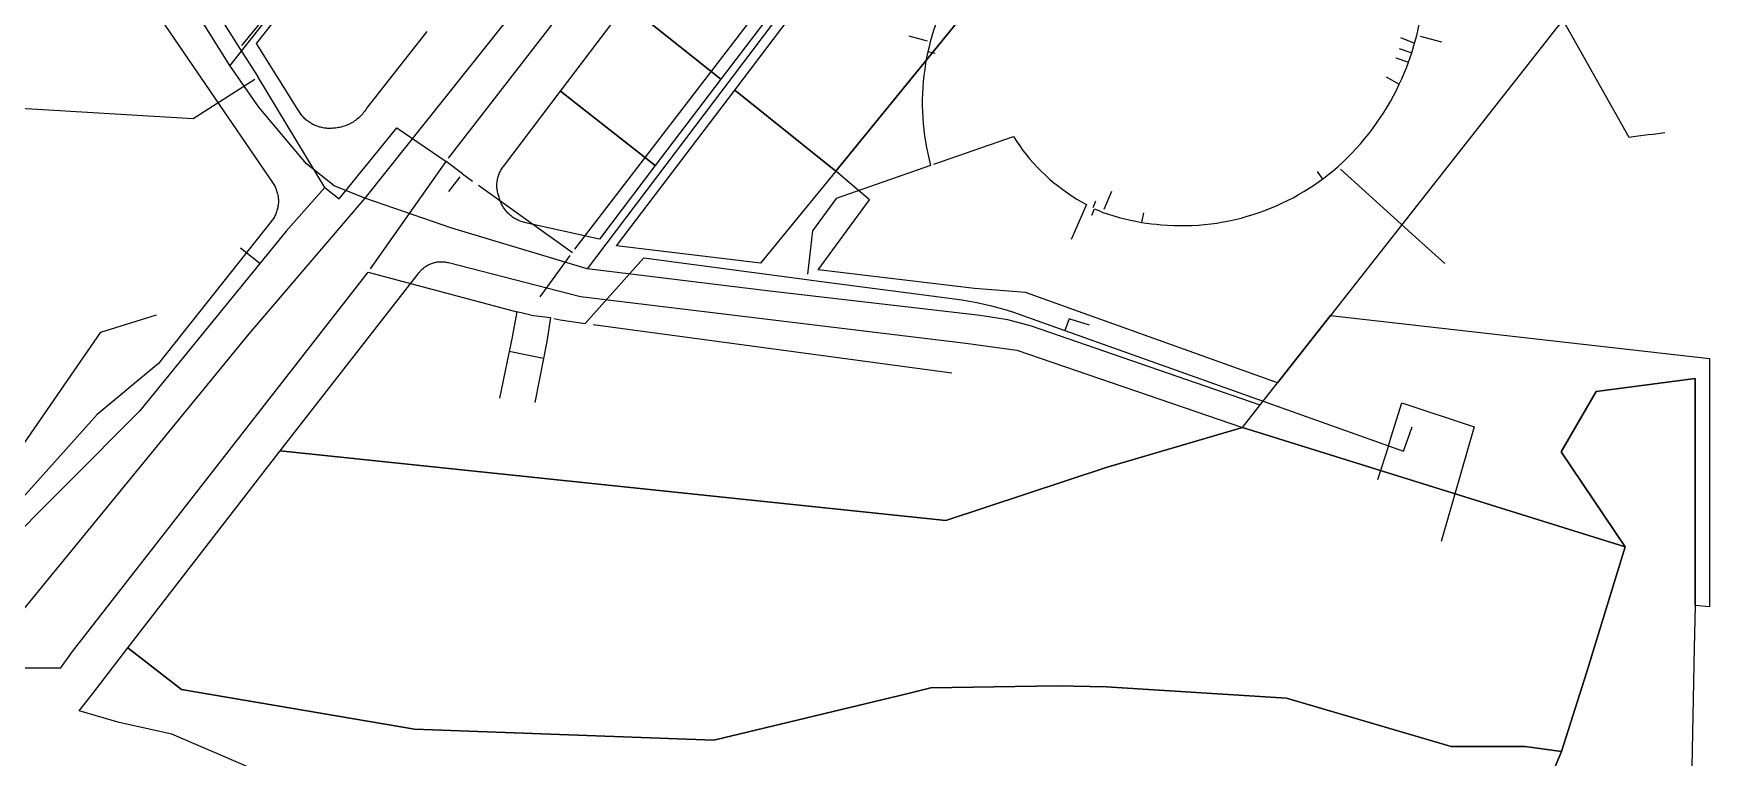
# Model space of a CAD drawing. Extents: x 1876309 to 1899261, y 443723 to 466661.
# Drawn here: x 1891758 to 1893802, y 458968 to 459851 of the extents above; entities that cross this region are included whole.
import ezdxf

# ---------------------------------------------------------------- set-up
doc = ezdxf.new("R2010")
doc.units = 0
doc.header["$MEASUREMENT"] = 0
for name, color, linetype in [('Parcels', 31, 'Continuous'), ('Roads', 7, 'Continuous'), ('Waterlines', 5, 'Continuous')]:
    doc.layers.add(name, color=color, linetype=linetype)

msp = doc.modelspace()

# ---------------------------------------------------------------- linework, layer by layer
at = {"layer": 'Parcels'}
for points in [[(1891684.7, 460202), (1892049.3, 459669.1), (1892050.1, 459667.9), (1892050.8, 459666.7), (1892051.5, 459665.5), (1892052.1, 459664.3), (1892052.7, 459663.1), (1892053.3, 459661.8), (1892053.8, 459660.5), (1892054.2, 459659.2), (1892054.6, 459657.9), (1892055, 459656.6), (1892055.3, 459655.3), (1892055.6, 459653.9), (1892055.9, 459652.6), (1892056, 459651.2), (1892056.2, 459649.9), (1892056.3, 459648.5), (1892056.3, 459647.1), (1892056.3, 459645.7), (1892056.3, 459644.4), (1892056.2, 459643), (1892056, 459641.6), (1892055.8, 459640.3), (1892055.6, 459638.9), (1892055.3, 459637.6), (1892055, 459636.2), (1892054.6, 459634.9), (1892054.2, 459633.6), (1892053.7, 459632.3), (1892053.2, 459631), (1892052.7, 459629.8), (1892052.1, 459628.5), (1892051.4, 459627.3), (1892050.8, 459626.1), (1892050, 459624.9), (1892049.3, 459623.8), (1892048.5, 459622.7), (1892047.6, 459621.6), (1891910.1, 459448.4), (1891835.2, 459386.2), (1891835.2, 459386.2), (1891629.9, 459157)], [(1892237.3, 459853.4), (1892164.2, 459760.2), (1892163.3, 459758.8), (1892162.3, 459757.3), (1892161.3, 459755.9), (1892160.3, 459754.5), (1892159.2, 459753.2), (1892158, 459751.9), (1892156.8, 459750.6), (1892155.6, 459749.4), (1892154.3, 459748.2), (1892153, 459747.1), (1892151.6, 459746), (1892150.2, 459745), (1892148.8, 459744), (1892147.4, 459743), (1892145.9, 459742.1), (1892144.4, 459741.3), (1892142.8, 459740.5), (1892141.2, 459739.8), (1892139.7, 459739.1), (1892138, 459738.5), (1892136.4, 459737.9), (1892134.7, 459737.4), (1892133.1, 459736.9), (1892131.4, 459736.5), (1892129.7, 459736.2), (1892128, 459735.9), (1892126.2, 459735.6), (1892124.5, 459735.5), (1892122.8, 459735.4), (1892121, 459735.3), (1892119.3, 459735.3), (1892117.9, 459735.3), (1892116.4, 459735.3), (1892115, 459735.4), (1892113.5, 459735.5), (1892112.1, 459735.7), (1892110.6, 459736), (1892109.2, 459736.2), (1892107.8, 459736.6), (1892106.4, 459736.9), (1892105, 459737.4), (1892103.6, 459737.8), (1892102.3, 459738.3), (1892100.9, 459738.9), (1892099.6, 459739.5), (1892098.3, 459740.2), (1892097, 459740.9), (1892095.8, 459741.6), (1892094.6, 459742.4), (1892093.4, 459743.2), (1892092.2, 459744.1), (1892091.1, 459745), (1892090, 459745.9), (1892088.9, 459746.9), (1892087.9, 459747.9), (1892086.9, 459749), (1892085.9, 459750.1), (1892085, 459751.2), (1892084.1, 459752.3), (1892083.2, 459753.5), (1892082.4, 459754.7), (1892081.7, 459756), (1892080.9, 459757.2), (1892080.2, 459758.5), (1892029.6, 459838.9), (1892116.4, 459948.7)], [(1892022, 458954.8), (1891926.2, 458995.8), (1891862, 459010.2), (1891813.3, 459024.5), (1891829.8, 459045.5), (1891872.8, 459101.2), (1891938, 459050.4), (1892222.4, 459001.9), (1892587.5, 458988.8), (1892824.6, 459045.8), (1892852.5, 459052.6), (1893006.7, 459055), (1893066.3, 459053.6), (1893286.3, 459040.1), (1893487.2, 458980.8), (1893577.5, 458980.8), (1893621.7, 458974.7), (1893621.7, 458974.7), (1893594.8, 458910.8)]]:
    msp.add_lwpolyline(points, dxfattribs=at)
for points in [[(1892480.9, 459886.8), (1892601.1, 460045.3), (1892716.4, 459953.8), (1892596.2, 459795.4), (1892480.9, 459886.8)], [(1893004.2, 460011.6), (1893621.3, 460025.9), (1893671.7, 459929.8), (1893339.8, 459506.8), (1893275.4, 459424.7), (1892968, 459534.9), (1892905.5, 459540), (1892715, 459562.5), (1892777.5, 459648.2), (1892736.4, 459683.1), (1893004.2, 460011.6)], [(1893004.2, 460011.6), (1892736.4, 459683.1), (1892613.1, 459782.1), (1892778.8, 460000.7), (1893004.2, 460011.6)], [(1892516.2, 459689.9), (1892400.5, 459780.8), (1892480.9, 459886.8), (1892596.2, 459795.4), (1892516.2, 459689.9)], [(1892400.5, 459780.8), (1892516.2, 459689.9), (1892448, 459600), (1892359.8, 459619.8), (1892358.3, 459620.1), (1892356.8, 459620.4), (1892355.4, 459620.8), (1892354, 459621.2), (1892352.6, 459621.7), (1892351.2, 459622.2), (1892349.8, 459622.8), (1892348.4, 459623.4), (1892347.1, 459624), (1892345.8, 459624.8), (1892344.5, 459625.5), (1892343.3, 459626.3), (1892342, 459627.1), (1892340.8, 459628), (1892339.7, 459629), (1892338.5, 459629.9), (1892337.4, 459630.9), (1892336.4, 459632), (1892335.3, 459633), (1892334.4, 459634.2), (1892333.4, 459635.3), (1892332.5, 459636.5), (1892331.6, 459637.7), (1892330.8, 459638.9), (1892330, 459640.2), (1892329.3, 459641.5), (1892328.6, 459642.8), (1892328, 459644.2), (1892327.4, 459645.5), (1892326.8, 459646.9), (1892326.3, 459648.3), (1892325.9, 459649.7), (1892325.5, 459651.2), (1892325.2, 459652.6), (1892324.7, 459653.9), (1892324.4, 459655.1), (1892324, 459656.4), (1892323.7, 459657.7), (1892323.5, 459659), (1892323.3, 459660.3), (1892323.1, 459661.6), (1892323, 459662.9), (1892323, 459664.2), (1892322.9, 459665.6), (1892323, 459666.9), (1892323, 459668.2), (1892323.1, 459669.5), (1892323.3, 459670.8), (1892323.5, 459672.1), (1892323.7, 459673.4), (1892324, 459674.7), (1892324.4, 459676), (1892324.8, 459677.3), (1892325.2, 459678.5), (1892325.6, 459679.8), (1892326.2, 459681), (1892326.7, 459682.2), (1892327.3, 459683.4), (1892327.9, 459684.5), (1892328.6, 459685.7), (1892329.3, 459686.8), (1892330, 459687.9), (1892330.8, 459688.9), (1892400.5, 459780.8)], [(1892613.1, 459782.1), (1892736.4, 459683.1), (1892644.6, 459570.9), (1892468.8, 459591.8), (1892613.1, 459782.1)], [(1892058.6, 459341.8), (1892227, 459557.8), (1892227.6, 459558.8), (1892228.3, 459559.7), (1892229.1, 459560.6), (1892229.8, 459561.5), (1892230.6, 459562.3), (1892231.5, 459563.1), (1892232.3, 459563.9), (1892233.2, 459564.7), (1892234.1, 459565.4), (1892235, 459566.1), (1892236, 459566.8), (1892237, 459567.4), (1892238, 459568), (1892239, 459568.6), (1892240, 459569.1), (1892241.1, 459569.6), (1892242.2, 459570.1), (1892243.2, 459570.5), (1892244.3, 459570.9), (1892245.5, 459571.3), (1892246.6, 459571.6), (1892247.7, 459571.8), (1892248.9, 459572.1), (1892250, 459572.3), (1892251.2, 459572.4), (1892252.3, 459572.5), (1892253.5, 459572.6), (1892254.7, 459572.6), (1892255.8, 459572.6), (1892257, 459572.6), (1892258.2, 459572.5), (1892259.3, 459572.4), (1892260.5, 459572.2), (1892261.6, 459572), (1892262.8, 459571.8), (1892263.9, 459571.5), (1892425, 459530.2), (1892894.9, 459473.2), (1892957.4, 459464.8), (1893232.7, 459370.2), (1893066.3, 459321.4), (1892870.8, 459256.8), (1892058.6, 459341.8)], [(1893232.7, 459370.2), (1893275.4, 459424.7), (1893339.8, 459506.8), (1893802.3, 459454.6), (1893802.3, 459151.4), (1893784.8, 459153.2), (1893784.8, 459430.2), (1893663.9, 459414.3), (1893621.4, 459340.7), (1893699.6, 459224.6), (1893232.7, 459370.2)], [(1893621.7, 458974.7), (1893652.4, 459070.9), (1893699.6, 459224.6), (1893621.4, 459340.7), (1893663.9, 459414.3), (1893784.8, 459430.2), (1893784.8, 459153.2), (1893783.8, 459101.2), (1893780.5, 458935.2), (1893594.8, 458910.8), (1893621.7, 458974.7)], [(1893699.6, 459224.6), (1893652.4, 459070.9), (1893621.7, 458974.7), (1893577.5, 458980.8), (1893487.2, 458980.8), (1893286.3, 459040.1), (1893066.3, 459053.6), (1893006.7, 459055), (1892852.5, 459052.6), (1892824.6, 459045.8), (1892587.5, 458988.8), (1892222.4, 459001.9), (1891938, 459050.4), (1891872.8, 459101.2), (1892058.6, 459341.8), (1892870.8, 459256.8), (1893066.3, 459321.4), (1893232.7, 459370.2), (1893699.6, 459224.6)]]:
    msp.add_lwpolyline(points, close=True, dxfattribs=at)
at = {"layer": 'Roads'}
for p, q in [((1892766.3, 460408.2), (1892161.7, 459650.3)), ((1892957, 460258), (1892433.2, 459564)), ((1891997, 459812.2), (1891902.4, 459963.9))]:
    msp.add_line(p, q, dxfattribs=at)
for points in [[(1893158.9, 461283.5), (1893000, 461081.7), (1891997, 459812.2)], [(1892161.7, 459650.3), (1892124.2, 459665), (1892090.5, 459692), (1892032.6, 459761), (1891997, 459812.2)], [(1892161.7, 459650.3), (1892020.3, 459484.6), (1891712, 459108.4), (1891526.6, 458873.4), (1891184.2, 458440.3), (1891158.2, 458408), (1891134.1, 458370.7), (1891117.7, 458337), (1891102.2, 458295.5), (1891092.6, 458253.2), (1891090.3, 458210.9)], [(1892433.2, 459564), (1892268.1, 459613.5), (1892161.7, 459650.3)], [(1893254, 459397.4), (1892975.2, 459494), (1892946.1, 459501.8), (1892912.6, 459507), (1892656.1, 459536.8), (1892433.2, 459564)]]:
    msp.add_lwpolyline(points, dxfattribs=at)
at = {"layer": 'Waterlines', "color": 5}
for p, q in [((1892417.9, 459587.8), (1892732, 459997)), ((1891949, 459928), (1892009, 459833)), ((1892263.9, 459698.8), (1892414, 459893)), ((1892848.3, 459841.7), (1892825.8, 459847.9)), ((1893425.4, 459846.3), (1893442.6, 459839.2)), ((1893439, 459827.4), (1893442.6, 459839.2)), ((1893442.6, 459839.2), (1893445.1, 459848.8)), ((1893449.4, 459847.7), (1893475.2, 459840.9)), ((1892009, 459833), (1892031.5, 459797.8)), ((1892857.5, 459826.6), (1892848.7, 459828.8)), ((1893419.6, 459821.4), (1893435.1, 459816)), ((1893423.5, 459832.8), (1893439, 459827.4)), ((1893407.7, 459798.3), (1893423.9, 459789.2)), ((1893730.6, 459728), (1893709.2, 459724.8)), ((1893730.6, 459728), (1893747.8, 459730.3)), ((1892168.8, 459564), (1892261, 459695)), ((1892281, 459680), (1892261, 459695)), ((1892850.2, 459697.4), (1892852, 459690)), ((1892264.4, 459658.4), (1892278, 459676.2)), ((1892281, 459680), (1892293, 459671)), ((1893323.6, 459682.7), (1893330.1, 459673.4)), ((1893352, 459685.7), (1893443.5, 459602.7)), ((1892300.3, 459665.8), (1892415, 459584)), ((1893063.9, 459636.7), (1893073.1, 459658.6)), ((1893038.3, 459633.2), (1893023.6, 459599.8)), ((1893042.3, 459642.3), (1893038.3, 459633.2)), ((1893048.8, 459629.5), (1893052.1, 459637.3)), ((1893053.2, 459646.4), (1893049.9, 459638.4)), ((1893111.6, 459632.1), (1893109.5, 459620.6)), ((1892066, 459610), (1892033.8, 459570.4)), ((1893443.5, 459602.7), (1893479.3, 459570.4)), ((1892033.8, 459570.4), (1892010, 459589)), ((1892375.8, 459529.9), (1892412.2, 459580.1)), ((1891805, 459097), (1892166, 459560)), ((1892166, 459560), (1892347.1, 459511.5)), ((1892701, 459550.9), (1892709.7, 459549.8)), ((1892347.1, 459511.5), (1892342, 459483)), ((1892364.5, 459507.4), (1892347.1, 459511.5)), ((1892364.5, 459507.4), (1892388.2, 459504.3)), ((1892388.2, 459504.3), (1892384, 459475)), ((1892392.8, 459503.3), (1892399.9, 459501.7)), ((1892440.3, 459495.9), (1892877.9, 459437.1)), ((1893045.9, 459495.3), (1893023.5, 459502.2)), ((1892341.9, 459482.5), (1892326.2, 459406.2)), ((1892384, 459475), (1892379.8, 459454.4)), ((1892379.8, 459454.4), (1892337.9, 459463)), ((1892379.8, 459454.4), (1892369, 459400.8)), ((1893429.1, 459341.2), (1893439.4, 459371.2)), ((1893410.6, 459347.8), (1893397.1, 459306.2)), ((1893410.6, 459347.8), (1893414.1, 459358.9))]:
    msp.add_line(p, q, dxfattribs=at)
for points in [[(1892011.8, 459836.4), (1892033, 459862), (1892436, 460364)], [(1893445.1, 459848.8), (1893446.9, 459856.4), (1893448.5, 459864), (1893449.9, 459871.7), (1893451.1, 459879.4), (1893452.1, 459887.1), (1893453, 459894.8), (1893453.6, 459902.6), (1893454.1, 459910.4), (1893454.3, 459918.2), (1893454.4, 459926), (1893454.3, 459933.8), (1893454, 459941.5), (1893453.5, 459949.3), (1893452.8, 459957.1), (1893451.9, 459964.8), (1893450.8, 459972.5), (1893449.5, 459980.2), (1893448.1, 459987.9), (1893467, 460024.6)], [(1893709.2, 459724.8), (1893704.3, 459724.1), (1893597.2, 459914.5)], [(1892860.5, 459868.4), (1892858, 459861.5), (1892855.7, 459854.7), (1892853.6, 459847.7), (1892851.6, 459840.8)], [(1892851.6, 459840.8), (1892850.1, 459834.8), (1892848.7, 459828.8)], [(1892848.7, 459828.8), (1892847.2, 459821.6), (1892845.9, 459814.4), (1892844.8, 459807.1), (1892843.8, 459799.8), (1892843.1, 459792.4), (1892842.5, 459785.1), (1892842.1, 459777.7), (1892841.9, 459770.4), (1892841.9, 459763), (1892842.1, 459755.6), (1892842.4, 459748.3), (1892843, 459740.9), (1892843.7, 459733.6), (1892844.6, 459726.3), (1892845.7, 459719), (1892847, 459711.8), (1892848.5, 459704.5), (1892850.2, 459697.4)], [(1893423.9, 459789.2), (1893427, 459795.8), (1893429.8, 459802.5), (1893432.6, 459809.2), (1893435.1, 459816)], [(1893435.1, 459816), (1893437.1, 459821.7), (1893439, 459827.4)], [(1892027.4, 459795.1), (1891952.5, 459746.8), (1891605.5, 459767.8)], [(1892066, 459610), (1892113, 459663), (1892031.5, 459797.8)], [(1893348.8, 459688.5), (1893354.6, 459693.8), (1893360.3, 459699.3), (1893365.9, 459705), (1893371.3, 459710.7), (1893376.5, 459716.6), (1893381.6, 459722.7), (1893386.6, 459728.8), (1893391.4, 459735.1), (1893396, 459741.5), (1893400.5, 459748), (1893404.8, 459754.6), (1893409, 459761.3), (1893413, 459768.1), (1893416.8, 459775.1), (1893420.4, 459782.1), (1893423.9, 459789.2)], [(1892113, 459663), (1892130.6, 459649.3), (1892200.7, 459736.1), (1892261, 459695)], [(1892856.1, 459691.5), (1892953.1, 459725.3), (1892956.8, 459719.6), (1892960.7, 459713.9), (1892964.7, 459708.4), (1892969, 459703), (1892973.3, 459697.7), (1892977.8, 459692.6), (1892982.5, 459687.6), (1892987.3, 459682.7), (1892992.2, 459678), (1892997.3, 459673.4), (1893002.5, 459668.9), (1893007.9, 459664.6), (1893013.3, 459660.5), (1893018.9, 459656.5), (1893024.6, 459652.7), (1893030.4, 459649.1), (1893036.3, 459645.6), (1893042.3, 459642.3)], [(1892852, 459690), (1892737, 459649.8), (1892708, 459610.2), (1892701.7, 459557.5)], [(1893326.4, 459670.7), (1893332.1, 459674.9), (1893337.8, 459679.3), (1893343.4, 459683.8), (1893348.8, 459688.5)], [(1893133.5, 459617.6), (1893141, 459617), (1893148.6, 459616.7), (1893156.2, 459616.6), (1893163.7, 459616.6), (1893171.3, 459616.9), (1893178.8, 459617.3), (1893186.4, 459618), (1893193.9, 459618.8), (1893201.4, 459619.8), (1893208.9, 459621.1), (1893216.3, 459622.5), (1893223.7, 459624.1), (1893231, 459625.9), (1893238.3, 459628), (1893245.5, 459630.1), (1893252.7, 459632.5), (1893259.8, 459635.1), (1893266.9, 459637.9), (1893273.9, 459640.8), (1893280.7, 459643.9), (1893287.6, 459647.2), (1893294.3, 459650.7), (1893300.9, 459654.4), (1893307.4, 459658.2), (1893313.9, 459662.2), (1893320.2, 459666.3), (1893326.4, 459670.7)], [(1893052.1, 459637.3), (1893057.1, 459635), (1893062.2, 459632.8)], [(1893062.2, 459632.8), (1893068.9, 459630.6), (1893075.5, 459628.5), (1893082.2, 459626.6), (1893089, 459624.9), (1893095.8, 459623.3), (1893102.6, 459621.9), (1893109.5, 459620.6)], [(1893109.5, 459620.6), (1893115.5, 459619.7), (1893121.5, 459618.8)], [(1893121.5, 459618.8), (1893127.5, 459618.2), (1893133.5, 459617.6)], [(1892033.8, 459570.4), (1891887, 459390), (1891709, 459212)], [(1892399.9, 459501.7), (1892430.4, 459497.1), (1892502.2, 459577.2), (1892701, 459550.9)], [(1892709.7, 459549.8), (1892881.1, 459527.2), (1892890.3, 459525.9), (1892899.4, 459524.4), (1892908.4, 459522.7), (1892917.5, 459520.8), (1892926.5, 459518.7), (1892935.4, 459516.4), (1892944.3, 459513.9), (1892953.1, 459511.2), (1893016, 459488.7)], [(1891700.3, 459222.4), (1891676.5, 459250.6), (1891839.5, 459486.6), (1891907.5, 459507.6)], [(1893023.5, 459502.2), (1893021, 459503), (1893016, 459488.7)], [(1893016, 459488.7), (1893410.6, 459347.8), (1893429.1, 459341.2)], [(1893414.1, 459358.9), (1893427.1, 459400.2), (1893515.1, 459371.2), (1893475.1, 459231.2)], [(1891744, 459077), (1891791, 459077), (1891805, 459097)]]:
    msp.add_lwpolyline(points, dxfattribs=at)

doc.saveas('drawing.dxf')
